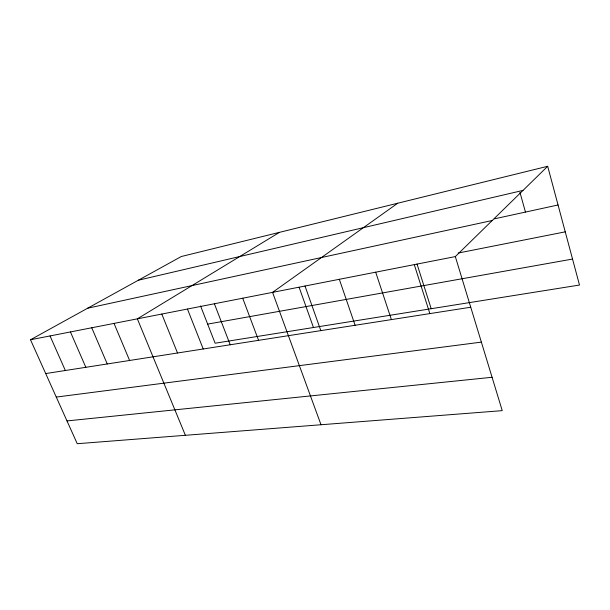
<?xml version="1.0" encoding="UTF-8"?>
<svg xmlns="http://www.w3.org/2000/svg" width="610" height="610" viewBox="0 0 610 610"><rect width="100%" height="100%" fill="white"/><g stroke="black" fill="none" stroke-linecap="round" stroke-linejoin="round"><path stroke-width="0.91" d="M455.327 256.589L502.236 410.644L77.241 443.714L30.5 339.762L455.327 256.589L547.681 166.286L579.5 285.038L215.117 343.216L200.553 305.923M397.728 203.221L272.556 292.373L321.005 424.743M279.494 232.341L137.349 318.839L185.379 435.304M30.5 339.762L181.261 256.535L547.681 166.286M138.394 280.204L523.006 190.411M494.306 218.86L558.051 204.983M87.649 308.21L492.224 220.507M458.179 253.043L565.249 231.846M207.659 324.116L572.538 259.059M45.704 373.572L470.745 307.219M56.272 397.079L481.374 342.118M67.001 420.93L492.079 377.277M50.035 335.935L65.346 370.506M70.432 331.939L85.842 367.312M91.744 327.768L107.246 363.964M114.024 323.407L129.61 360.479M161.795 314.058L177.525 352.999M187.445 309.034L203.229 348.981M214.385 303.757L230.214 344.772M242.719 298.214L258.571 340.342M299.136 287.348L313.471 327.517M305 286.021L320.837 330.628M339.32 279.296L355.104 325.275M375.684 272.182L391.391 319.61M417.034 264.054L431.201 308.713M414.281 264.626L429.867 313.601M519.949 192.318L525.454 212.082"/></g></svg>
